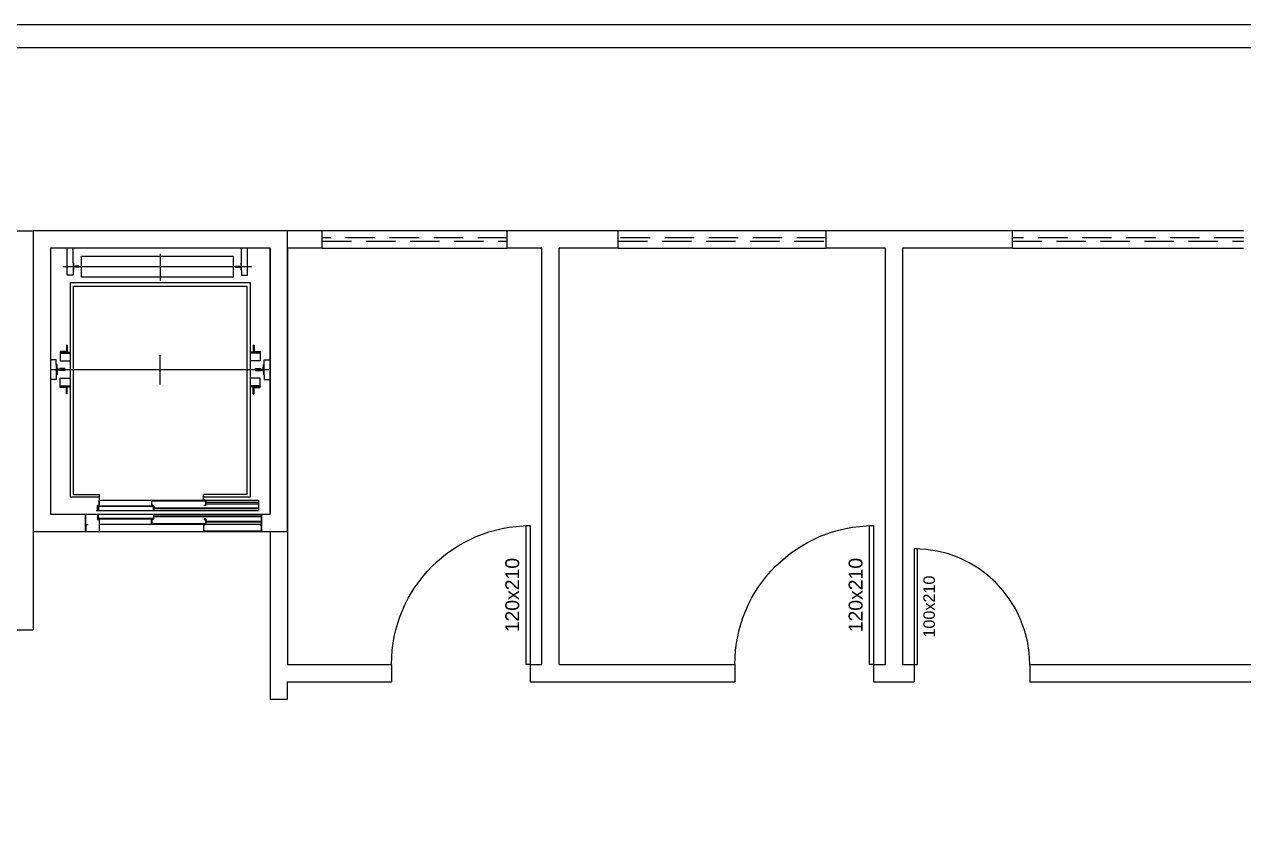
# Model space of a CAD drawing. Header units: centimetres. Extents: x 30244 to 591333, y -111940 to 104227.
# Drawn here: x 374615 to 375670, y 4501 to 5190 of the extents above; entities that cross this region are included whole.
import ezdxf
from ezdxf.enums import TextEntityAlignment as Align

# ---------------------------------------------------------------- set-up
doc = ezdxf.new("R2010")
doc.units = ezdxf.units.CM
doc.header["$LTSCALE"] = 4
for name, pattern in [('DASHED2', [9.525, 6.35, -3.175]), ('LTYPE_4', [112.5, 56.25, -56.25]), ('LTYPE_6', [168.75, 112.5, -28.125, 0, -28.125])]:
    doc.linetypes.add(name, pattern=pattern)
for name, color, linetype in [('0.1', 1, 'Continuous'), ('0.4', 4, 'Continuous'), ('0.6', 6, 'Continuous'), ('02-CONT', 2, 'Continuous'), ('08', 8, 'Continuous')]:
    doc.layers.add(name, color=color, linetype=linetype)
doc.styles.add('2mm 1-50', font='arial.ttf', dxfattribs={"height": 0.1})

# ---------------------------------------------------------------- blocks, each defined once
blk = doc.blocks.new('1_00e')
blk.add_lwpolyline([(-28.41, -52.25), (-25.41, -52.25), (-25.41, 47.75), (-28.41, 47.75)], close=True)
at = {"color": 1}
blk.add_arc((-28.41, -52.25), 100, 0, 90, dxfattribs=at)

msp = doc.modelspace()

# ---------------------------------------------------------------- linework, layer by layer
at = {"layer": '0.1', "linetype": 'DASHED2'}
for p, q in [((375032.569, 5005.348), (374872.569, 5005.348)), ((374872.569, 5002.348), (375032.569, 5002.348)), ((375308.569, 5005.348), (375128.569, 5005.348)), ((375128.569, 5002.348), (375308.569, 5002.348)), ((375669.569, 5005.348), (375469.569, 5005.348)), ((375469.569, 5002.348), (375669.569, 5002.348))]:
    msp.add_line(p, q, dxfattribs=at)
at = {"layer": '0.1'}
msp.add_line((374668.069, 4751.348), (374820.069, 4751.348), dxfattribs=at)
at = {"layer": '0.4'}
for points in [[(365943.113, 2200.317), (365923.511, 2200.263), (366305.397, 5189.813), (379305.837, 5189.813), (378467.907, 2773.546)], [(365946.236, 2220.325), (366323.004, 5169.813), (379277.732, 5169.813), (378453.674, 2793.546)]]:
    msp.add_lwpolyline(points, dxfattribs=at)
at = {"layer": '0.6'}
for p, q in [((374872.569, 4996.348), (374872.569, 5011.348)), ((375032.569, 5011.348), (374872.569, 5011.348)), ((375032.569, 4996.348), (375032.569, 5011.348)), ((375128.569, 4996.348), (375128.569, 5011.348)), ((375308.569, 5011.348), (375128.569, 5011.348)), ((375308.569, 4996.348), (375308.569, 5011.348)), ((375469.569, 4996.348), (375469.569, 5011.348)), ((375669.569, 5011.348), (375469.569, 5011.348)), ((374872.569, 4996.348), (375032.569, 4996.348)), ((375128.569, 4996.348), (375308.569, 4996.348)), ((375469.569, 4996.348), (375669.569, 4996.348)), ((374668.069, 4766.348), (374668.069, 4751.348)), ((374668.069, 4766.348), (374668.069, 4751.348)), ((374820.069, 4766.348), (374820.069, 4751.348)), ((374820.069, 4751.348), (374820.069, 4766.348)), ((374607.569, 4666.352), (374622.569, 4666.352)), ((374932.569, 4636.348), (374932.569, 4621.348)), ((375052.569, 4636.348), (375052.569, 4621.348)), ((375229.569, 4636.348), (375229.569, 4621.348)), ((375349.569, 4636.348), (375349.569, 4621.348)), ((375384.569, 4636.348), (375384.569, 4621.348)), ((375484.569, 4636.348), (375484.569, 4621.348)), ((374827.569, 4621.348), (374827.569, 4606.348)), ((374842.569, 4606.348), (374842.569, 4621.348)), ((374827.569, 4606.348), (374842.569, 4606.348))]:
    msp.add_line(p, q, dxfattribs=at)
for points in [[(371968.336, 4649.813), (373362.569, 4649.813), (373362.569, 5011.348), (374622.569, 5011.348), (374622.569, 4666.352)], [(374842.569, 4751.348), (374842.569, 5011.348), (374622.569, 5011.348), (374622.569, 4751.348), (374668.069, 4751.348)], [(374872.569, 5011.348), (374827.569, 5011.348)], [(375077.569, 5011.348), (375032.569, 5011.348)], [(375128.569, 5011.348), (375062.569, 5011.348)], [(375374.569, 5011.348), (375308.569, 5011.348)], [(375469.569, 5011.348), (375359.569, 5011.348)], [(374827.569, 4996.348), (374637.569, 4996.348), (374637.569, 4766.348), (374668.069, 4766.348)], [(374827.569, 4996.348), (374827.569, 4766.348)], [(374827.569, 4766.348), (374827.569, 4996.348)], [(374872.569, 4996.348), (374842.569, 4996.348), (374842.569, 4636.348), (374932.569, 4636.348)], [(374842.569, 4751.348), (374842.569, 4996.348)], [(375052.569, 4636.348), (375062.569, 4636.348), (375062.569, 4996.348), (375032.569, 4996.348)], [(375077.569, 4636.348), (375077.569, 4996.348)], [(375128.569, 4996.348), (375077.569, 4996.348)], [(375359.569, 4996.348), (375308.569, 4996.348)], [(375359.569, 4996.348), (375359.569, 4636.348)], [(375469.569, 4996.348), (375374.569, 4996.348), (375374.569, 4636.348), (375384.569, 4636.348)], [(374820.069, 4766.348), (374827.569, 4766.348)], [(374820.069, 4751.348), (374827.569, 4751.348)], [(374827.569, 4751.348), (374827.569, 4621.348)], [(375077.569, 4636.348), (375229.569, 4636.348)], [(375349.569, 4636.348), (375359.569, 4636.348)], [(375484.569, 4636.348), (375764.569, 4636.348)], [(374842.569, 4621.348), (374932.569, 4621.348)], [(375052.569, 4621.348), (375077.569, 4621.348)], [(375062.569, 4621.348), (375229.569, 4621.348)], [(375349.569, 4621.348), (375374.569, 4621.348)], [(375359.569, 4621.348), (375384.569, 4621.348)], [(375484.569, 4621.348), (375779.569, 4621.348)]]:
    msp.add_lwpolyline(points, dxfattribs=at)
for points in [[(374842.569, 5011.348), (374622.569, 5011.348), (374622.569, 4751.348), (374842.569, 4751.348)], [(374827.569, 4996.348), (374637.569, 4996.348), (374637.569, 4766.348), (374827.569, 4766.348)]]:
    msp.add_lwpolyline(points, close=True, dxfattribs=at)
at = {"layer": '08', "color": 253}
for p, q in [((374652.169, 4973.098), (374652.169, 4996.348)), ((374657.169, 4983.598), (374657.169, 4996.348)), ((374664.569, 4989.348), (374795.569, 4989.348)), ((374664.569, 4971.348), (374664.569, 4989.348)), ((374795.569, 4989.348), (374795.569, 4971.348)), ((374802.969, 4983.598), (374802.969, 4996.348)), ((374807.969, 4973.098), (374807.969, 4996.348)), ((374657.569, 4983.198), (374657.169, 4983.598)), ((374657.169, 4983.598), (374657.169, 4977.098)), ((374657.569, 4977.498), (374657.169, 4977.098)), ((374657.569, 4983.198), (374657.569, 4980.548)), ((374658.869, 4980.548), (374657.569, 4980.548)), ((374657.569, 4980.148), (374657.569, 4977.498)), ((374658.869, 4980.148), (374657.569, 4980.148)), ((374658.869, 4980.548), (374659.069, 4980.748)), ((374659.069, 4979.948), (374658.869, 4980.148)), ((374662.569, 4980.748), (374659.069, 4980.748)), ((374662.569, 4979.948), (374659.069, 4979.948)), ((374662.569, 4980.748), (374662.569, 4979.948)), ((374797.569, 4980.748), (374801.069, 4980.748)), ((374797.569, 4979.948), (374797.569, 4980.748)), ((374797.569, 4979.948), (374801.069, 4979.948)), ((374801.069, 4980.748), (374801.269, 4980.548)), ((374801.269, 4980.148), (374801.069, 4979.948)), ((374801.269, 4980.548), (374802.569, 4980.548)), ((374801.269, 4980.148), (374802.569, 4980.148)), ((374802.569, 4983.198), (374802.969, 4983.598)), ((374802.569, 4980.548), (374802.569, 4983.198)), ((374802.569, 4977.498), (374802.569, 4980.148)), ((374802.569, 4977.498), (374802.969, 4977.098)), ((374802.969, 4977.098), (374802.969, 4983.598)), ((374657.169, 4973.098), (374652.169, 4973.098)), ((374657.169, 4977.098), (374657.169, 4973.098)), ((374795.569, 4971.348), (374664.569, 4971.348)), ((374802.969, 4977.098), (374802.969, 4973.098)), ((374802.969, 4973.098), (374807.969, 4973.098)), ((374654.569, 4966.348), (374654.569, 4781.348)), ((374810.569, 4966.348), (374654.569, 4966.348)), ((374657.569, 4963.348), (374807.569, 4963.348)), ((374657.569, 4783.348), (374657.569, 4963.348)), ((374778.503, 4963.348), (374778.503, 4963.348)), ((374807.569, 4963.348), (374807.569, 4783.348)), ((374810.569, 4781.348), (374810.569, 4966.348)), ((374646.069, 4906.948), (374646.069, 4898.848)), ((374651.469, 4906.948), (374646.069, 4906.948)), ((374652.069, 4906.348), (374646.069, 4906.348)), ((374651.469, 4912.348), (374651.469, 4906.948)), ((374652.069, 4912.348), (374651.469, 4912.348)), ((374652.069, 4912.348), (374652.069, 4906.348)), ((374652.069, 4906.348), (374654.569, 4906.348)), ((374813.069, 4906.348), (374810.569, 4906.348)), ((374813.069, 4912.348), (374813.669, 4912.348)), ((374813.069, 4912.348), (374813.069, 4906.348)), ((374813.069, 4906.348), (374819.069, 4906.348)), ((374813.669, 4912.348), (374813.669, 4906.948)), ((374813.669, 4906.948), (374819.069, 4906.948)), ((374819.069, 4906.948), (374819.069, 4898.848)), ((374642.569, 4899.848), (374637.569, 4899.848)), ((374642.569, 4895.848), (374642.569, 4899.848)), ((374642.569, 4895.848), (374643.019, 4895.848)), ((374642.569, 4895.848), (374642.569, 4891.348)), ((374643.386, 4895.499), (374643.019, 4895.848)), ((374643.551, 4892.148), (374643.386, 4895.499)), ((374646.069, 4898.848), (374652.069, 4898.848)), ((374652.069, 4898.848), (374654.569, 4898.848)), ((374813.069, 4898.848), (374810.569, 4898.848)), ((374819.069, 4898.848), (374813.069, 4898.848)), ((374821.586, 4892.148), (374821.751, 4895.499)), ((374821.751, 4895.499), (374822.119, 4895.848)), ((374822.569, 4895.848), (374822.119, 4895.848)), ((374822.569, 4895.848), (374822.569, 4899.848)), ((374822.569, 4899.848), (374827.569, 4899.848)), ((374822.569, 4891.348), (374822.569, 4895.848)), ((374642.569, 4882.848), (374637.569, 4882.848)), ((374642.569, 4891.348), (374642.569, 4886.848)), ((374642.569, 4886.848), (374643.019, 4886.848)), ((374642.569, 4886.848), (374642.569, 4882.848)), ((374643.386, 4887.198), (374643.019, 4886.848)), ((374643.551, 4890.549), (374643.386, 4887.198)), ((374643.919, 4891.798), (374643.551, 4892.148)), ((374643.551, 4890.549), (374643.919, 4890.898)), ((374645.519, 4891.798), (374643.919, 4891.798)), ((374645.519, 4890.898), (374643.919, 4890.898)), ((374645.519, 4891.798), (374645.869, 4892.148)), ((374645.519, 4890.898), (374645.869, 4890.548)), ((374650.069, 4892.148), (374645.869, 4892.148)), ((374650.069, 4890.548), (374645.869, 4890.548)), ((374646.069, 4883.848), (374652.069, 4883.848)), ((374646.069, 4875.748), (374646.069, 4883.848)), ((374650.069, 4891.348), (374650.069, 4892.148)), ((374650.069, 4891.348), (374650.069, 4890.548)), ((374652.069, 4883.848), (374654.569, 4883.848)), ((374813.069, 4883.848), (374810.569, 4883.848)), ((374819.069, 4883.848), (374813.069, 4883.848)), ((374815.069, 4892.148), (374819.269, 4892.148)), ((374815.069, 4891.348), (374815.069, 4892.148)), ((374815.069, 4891.348), (374815.069, 4890.548)), ((374815.069, 4890.548), (374819.269, 4890.548)), ((374819.069, 4875.748), (374819.069, 4883.848)), ((374819.619, 4891.798), (374819.269, 4892.148)), ((374819.619, 4890.898), (374819.269, 4890.548)), ((374819.619, 4891.798), (374821.219, 4891.798)), ((374819.619, 4890.898), (374821.219, 4890.898)), ((374821.586, 4892.148), (374821.219, 4891.798)), ((374821.219, 4890.898), (374821.586, 4890.549)), ((374821.586, 4890.549), (374821.751, 4887.198)), ((374821.751, 4887.198), (374822.119, 4886.848)), ((374822.569, 4886.848), (374822.119, 4886.848)), ((374822.569, 4886.848), (374822.569, 4891.348)), ((374822.569, 4886.848), (374822.569, 4882.848)), ((374822.569, 4882.848), (374827.569, 4882.848)), ((374652.069, 4876.348), (374646.069, 4876.348)), ((374651.469, 4875.748), (374646.069, 4875.748)), ((374651.469, 4870.348), (374651.469, 4875.748)), ((374652.069, 4870.348), (374652.069, 4876.348)), ((374652.069, 4876.348), (374654.569, 4876.348)), ((374813.069, 4876.348), (374810.569, 4876.348)), ((374813.069, 4876.348), (374819.069, 4876.348)), ((374813.069, 4870.348), (374813.069, 4876.348)), ((374813.669, 4875.748), (374819.069, 4875.748)), ((374813.669, 4870.348), (374813.669, 4875.748)), ((374652.069, 4870.348), (374651.469, 4870.348)), ((374813.069, 4870.348), (374813.669, 4870.348)), ((374654.569, 4781.348), (374679.869, 4781.348)), ((374657.569, 4783.348), (374680.069, 4783.348)), ((374679.869, 4781.348), (374679.869, 4778.348)), ((374679.869, 4774.048), (374679.869, 4778.348)), ((374680.069, 4778.348), (374680.069, 4783.348)), ((374680.069, 4773.848), (374680.069, 4778.348)), ((374680.069, 4778.348), (374817.569, 4778.348)), ((374725.069, 4777.848), (374772.069, 4777.848)), ((374725.069, 4777.848), (374725.069, 4773.848)), ((374771.869, 4777.648), (374725.269, 4777.648)), ((374725.269, 4774.048), (374725.269, 4777.648)), ((374807.569, 4783.348), (374770.069, 4783.348)), ((374770.069, 4778.348), (374770.069, 4783.348)), ((374770.269, 4781.348), (374810.569, 4781.348)), ((374770.269, 4778.548), (374770.269, 4781.348)), ((374771.569, 4778.548), (374770.269, 4778.548)), ((374771.569, 4778.348), (374771.569, 4778.548)), ((374771.869, 4774.048), (374771.869, 4777.648)), ((374772.069, 4777.848), (374772.069, 4773.848)), ((374817.569, 4778.348), (374817.569, 4769.348)), ((374668.069, 4766.348), (374677.069, 4766.348)), ((374668.069, 4757.348), (374668.069, 4766.348)), ((374668.069, 4751.348), (374668.069, 4766.348)), ((374677.069, 4769.548), (374678.369, 4769.548)), ((374677.069, 4769.348), (374677.069, 4769.548)), ((374677.069, 4769.348), (374817.569, 4769.348)), ((374677.069, 4766.348), (374820.069, 4766.348)), ((374677.069, 4766.348), (374677.069, 4766.148)), ((374678.369, 4774.048), (374679.869, 4774.048)), ((374678.369, 4769.548), (374678.369, 4774.048)), ((374678.569, 4773.848), (374678.569, 4769.348)), ((374680.069, 4773.848), (374678.569, 4773.848)), ((374678.569, 4761.848), (374678.569, 4766.348)), ((374678.869, 4773.348), (374727.069, 4773.348)), ((374678.869, 4769.348), (374678.869, 4773.348)), ((374678.869, 4766.348), (374678.869, 4762.348)), ((374679.069, 4773.148), (374679.069, 4769.548)), ((374726.869, 4773.148), (374679.069, 4773.148)), ((374679.069, 4769.548), (374680.369, 4769.548)), ((374680.369, 4769.548), (374680.369, 4769.348)), ((374680.369, 4766.148), (374680.369, 4766.348)), ((374725.069, 4773.848), (374726.569, 4773.848)), ((374726.569, 4774.048), (374725.269, 4774.048)), ((374725.569, 4769.548), (374726.869, 4769.548)), ((374725.569, 4769.348), (374725.569, 4769.548)), ((374725.569, 4766.348), (374725.569, 4766.148)), ((374726.569, 4773.848), (374726.569, 4774.048)), ((374726.869, 4769.548), (374726.869, 4773.148)), ((374727.069, 4773.348), (374727.069, 4769.348)), ((374727.069, 4771.848), (374817.569, 4771.848)), ((374817.569, 4770.848), (374727.069, 4770.848)), ((374727.069, 4762.348), (374727.069, 4766.348)), ((374770.569, 4774.048), (374771.869, 4774.048)), ((374770.569, 4773.848), (374770.569, 4774.048)), ((374772.069, 4773.848), (374770.569, 4773.848)), ((374817.569, 4776.348), (374772.069, 4776.348)), ((374772.069, 4775.348), (374817.569, 4775.348)), ((374820.069, 4766.348), (374820.069, 4757.348)), ((374820.069, 4766.348), (374820.069, 4751.348)), ((374668.069, 4751.348), (374668.069, 4762.348)), ((374668.069, 4757.348), (374669.569, 4757.348)), ((374668.269, 4757.148), (374668.269, 4751.548)), ((374669.569, 4757.148), (374668.269, 4757.148)), ((374669.569, 4757.348), (374669.569, 4757.148)), ((374677.069, 4766.148), (374678.369, 4766.148)), ((374678.369, 4766.148), (374678.369, 4761.648)), ((374678.369, 4761.648), (374679.869, 4761.648)), ((374680.069, 4761.848), (374678.569, 4761.848)), ((374678.869, 4762.348), (374727.069, 4762.348)), ((374679.069, 4766.148), (374680.369, 4766.148)), ((374679.069, 4762.548), (374679.069, 4766.148)), ((374726.869, 4762.548), (374679.069, 4762.548)), ((374679.869, 4761.648), (374679.869, 4751.548)), ((374680.069, 4751.348), (374680.069, 4761.848)), ((374820.069, 4757.348), (374680.069, 4757.348)), ((374725.069, 4761.848), (374726.569, 4761.848)), ((374725.069, 4757.848), (374725.069, 4761.848)), ((374725.069, 4757.848), (374772.069, 4757.848)), ((374725.269, 4761.648), (374725.269, 4758.048)), ((374726.569, 4761.648), (374725.269, 4761.648)), ((374771.869, 4758.048), (374725.269, 4758.048)), ((374725.569, 4766.148), (374726.869, 4766.148)), ((374726.569, 4761.848), (374726.569, 4761.648)), ((374726.869, 4766.148), (374726.869, 4762.548)), ((374727.069, 4764.848), (374820.069, 4764.848)), ((374820.069, 4763.848), (374727.069, 4763.848)), ((374770.069, 4757.348), (374770.069, 4751.348)), ((374770.269, 4751.548), (374770.269, 4757.148)), ((374770.269, 4757.148), (374771.569, 4757.148)), ((374770.569, 4761.848), (374770.569, 4761.648)), ((374772.069, 4761.848), (374770.569, 4761.848)), ((374770.569, 4761.648), (374771.869, 4761.648)), ((374771.569, 4757.148), (374771.569, 4757.348)), ((374771.869, 4761.648), (374771.869, 4758.048)), ((374772.069, 4757.848), (374772.069, 4761.848)), ((374772.069, 4760.348), (374820.069, 4760.348)), ((374820.069, 4759.348), (374772.069, 4759.348)), ((374818.569, 4757.348), (374818.569, 4757.148)), ((374818.569, 4757.148), (374819.869, 4757.148)), ((374819.869, 4757.148), (374819.869, 4751.548)), ((374820.069, 4751.348), (374820.069, 4762.348)), ((374770.069, 4751.348), (374820.069, 4751.348)), ((374819.869, 4751.548), (374770.269, 4751.548))]:
    msp.add_line(p, q, dxfattribs=at)
at = {"layer": '08', "color": 253, "linetype": 'LTYPE_6'}
for p, q in [((374732.569, 4991.402), (374732.569, 4968.466)), ((374648.292, 4980.348), (374811.468, 4980.348)), ((374732.569, 4878.557), (374732.569, 4903.787)), ((374637.569, 4891.348), (374826.598, 4891.348))]:
    msp.add_line(p, q, dxfattribs=at)
at = {"layer": '08', "color": 253, "linetype": 'LTYPE_4'}
for p, q in [((374646.069, 4905.498), (374652.069, 4905.498)), ((374652.069, 4905.498), (374654.569, 4905.498)), ((374813.069, 4905.498), (374810.569, 4905.498)), ((374819.069, 4905.498), (374813.069, 4905.498)), ((374646.069, 4877.198), (374652.069, 4877.198)), ((374652.069, 4877.198), (374654.569, 4877.198)), ((374813.069, 4877.198), (374810.569, 4877.198)), ((374819.069, 4877.198), (374813.069, 4877.198))]:
    msp.add_line(p, q, dxfattribs=at)

# ---------------------------------------------------------------- block references
at = {"layer": '02-CONT', "xscale": -1.2, "yscale": 1.2, "zscale": 1.2}
for p in [(375018.482, 4699.052), (375315.482, 4699.052)]:
    msp.add_blockref('1_00e', p, dxfattribs=at)
at = {"layer": '02-CONT'}
msp.add_blockref('1_00e', (375412.974, 4688.601), dxfattribs=at)

# ---------------------------------------------------------------- texts
at = {"layer": '02-CONT', "style": '2mm 1-50'}
for s, height, p in [('120x210', 12, (375036.969, 4696.294)), ('120x210', 12, (375333.969, 4696.294)), ('100x210', 10, (375397.569, 4686.348))]:
    msp.add_text(s, height=height, rotation=90, dxfattribs=at).set_placement(p, align=Align.MIDDLE_CENTER)

doc.saveas('drawing.dxf')
